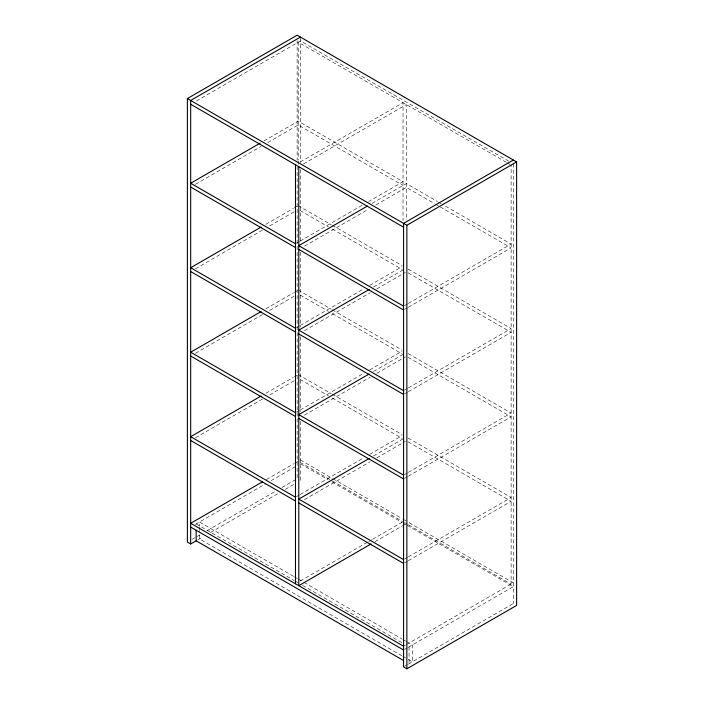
<?xml version="1.0" encoding="UTF-8"?>
<svg xmlns="http://www.w3.org/2000/svg" width="704" height="704" viewBox="0 0 704 704"><rect width="100%" height="100%" fill="white"/><g stroke="black" fill="none" stroke-linecap="round" stroke-linejoin="round"><path stroke-width="0.53" stroke-dasharray="3.52 2.64" d="M196.354 100.989L300.423 40.902L508.57 161.075M263.965 140.941L298.223 121.158L403.031 181.667L368.764 201.45M195.439 184.307L261.105 146.388M267.766 142.542L298.223 124.96L403.031 185.469M300.238 162.026L403.031 102.678L403.031 220.352M303.53 163.926L406.322 104.579L406.322 220.062M265.866 224.321L293.471 208.384M294.422 207.838L297.273 206.193M195.439 268.787L263.965 229.222M269.676 225.922L295.372 211.086M296.437 243.206L299.288 241.56M300.238 241.014L362.102 205.295M372.064 203.35L406.322 183.568L437.483 201.555M304.489 246.162L368.254 209.352M375.866 204.952L406.322 187.37L434.65 203.72M265.866 308.801L293.471 292.864M294.422 292.318L297.273 290.673M195.439 353.267L263.965 313.702M269.676 310.402L295.372 295.566M296.437 327.686L299.288 326.04M300.238 325.494L364.012 288.675M369.723 285.375L402.081 266.693M373.525 286.986L405.372 268.594M304.489 330.642L370.154 292.732M376.816 288.886L405.372 272.395M404.527 305.615L407.387 303.97M408.338 303.424L511.13 244.077L442.2 204.283M404.527 309.417L407.387 307.771M408.338 307.226L511.13 247.878L439.366 206.448M265.866 393.281L293.471 377.344M294.422 376.798L297.273 375.153M195.439 437.747L263.965 398.182M269.676 394.882L295.372 380.046M296.437 412.174L299.288 410.52M300.238 409.974L364.012 373.155M369.723 369.864L402.081 351.173M373.525 371.466L405.372 353.074M304.489 415.122L370.154 377.212M376.816 373.366L405.372 356.875M404.527 390.095L407.387 388.45M408.338 387.904L511.13 328.557L406.322 268.048M404.527 393.897L407.387 392.251M408.338 391.706L511.13 332.358L406.322 271.85M266.367 479.591L293.797 463.751M294.747 463.206L297.581 461.56M195.413 524.357L265.417 483.938M271.093 480.656L295.689 466.462M192.113 539.352L195.897 537.17M196.847 536.615L200.631 534.433M207.249 530.614L275.37 491.286M281.996 487.458L297.132 478.72L297.132 166.936M197.815 539.862L202.981 536.879M210.549 532.514L278.661 493.187M285.287 489.359L295.689 483.358M296.437 496.654L299.288 495M300.238 494.454L364.012 457.635M369.723 454.344L402.081 435.662M373.525 455.946L405.372 437.562M304.489 499.602L370.154 461.692M376.816 457.846L405.372 441.364M404.527 474.575L407.387 472.93M408.338 472.384L511.13 413.037L406.322 352.528M404.527 478.377L407.387 476.731M408.338 476.186L511.13 416.838L406.322 356.33M300.238 581.046L367.814 542.027M368.764 541.482L371.624 539.836M372.574 539.282L402.081 522.254M374.915 541.737L405.372 524.154M404.527 559.064L407.387 557.41M408.338 556.864L511.13 497.517L406.322 437.008M404.527 562.866L407.387 561.211M408.338 560.666L511.13 501.318L406.322 440.81M403.577 646.202L405.469 645.11M406.419 644.565L513.322 582.842L406.868 521.382M404.527 649.458L407.361 647.821M408.311 647.275L513.322 586.643L406.868 525.184M404.527 666.354L407.361 664.717M408.311 664.171L513.322 603.539L514.967 604.49M506.378 162.342L298.223 42.17L298.223 159.852M507.329 162.888L510.18 164.542M438.425 202.101L441.258 203.738M435.591 204.266L438.425 205.902M298.223 205.638L331.276 224.717M332.218 225.262L402.09 265.602M300.115 210.531L328.442 226.882M332.218 229.064L402.09 269.403M298.223 290.118L331.276 309.197M332.218 309.742L402.09 350.082M300.115 295.011L328.442 311.362M332.218 313.544L402.09 353.883M298.223 374.598L331.276 393.677M332.218 394.222L402.09 434.562M300.115 379.491L328.442 395.842M332.218 398.024L402.09 438.363M300.423 459.923L331.786 478.034M332.737 478.579L402.116 518.637M403.066 519.191L405.918 520.837M300.124 462.29L331.496 480.401M332.446 480.946L403.726 522.104M404.677 522.65L407.528 524.295M408.478 524.85L511.13 584.109L511.13 165.088M300.423 463.725L327.985 479.644M331.786 481.835L402.116 522.438M403.066 522.993L405.918 524.638M293.55 576.338L199.461 522.016L199.461 526.24M294.501 576.893L297.352 578.538M298.302 579.084L303.054 581.83M304.005 582.375L401.905 638.898M402.855 639.443L405.706 641.098M406.657 641.643L412.359 644.934L412.359 661.83L406.657 658.539M196.17 523.917L294.061 580.439M295.011 580.985L297.862 582.63M302.614 585.376L402.415 642.998M401.905 655.794L199.461 538.912L199.461 531.52M402.855 656.339L405.706 657.994M513.322 163.821L513.322 603.539M409.068 646.835L409.068 663.731M300.423 38.201L300.423 162.254M300.423 169.576L300.423 243.267M300.423 252.067L300.423 326.929M300.423 336.75L300.423 411.532M300.423 421.344L300.423 480.621M298.223 160.952L298.223 164.243M297.132 40.691L297.132 160.354M199.461 527.296L199.461 530.464"/><path stroke-width="1.06" d="M196.354 540.707L190.678 543.981L187.387 542.08L187.387 98.56L297.132 35.2L516.613 161.92L516.613 605.44L406.868 668.8L403.577 666.899L403.577 223.379L513.322 160.019M300.423 37.101L190.678 100.461L190.678 543.981M260.154 143.141L190.678 183.251L295.486 243.76M261.105 227.066L190.678 267.731L295.486 328.24M367.303 206.096L298.778 245.661L403.577 306.17M187.387 98.56L406.868 225.28L516.613 161.92M261.105 311.546L190.678 352.211L295.486 412.72M369.204 289.476L298.778 330.141L403.577 390.65M261.105 396.026L190.678 436.691L295.486 497.2M369.204 373.956L298.778 414.621L403.577 475.13M262.574 481.774L190.678 523.283L403.577 646.202M369.204 458.436L298.778 499.101L403.577 559.61M371.105 543.928L298.778 585.693L298.778 166.672M190.678 104.262L403.577 227.181M190.678 187.053L295.486 247.562M298.778 249.462L403.577 309.971M190.678 271.533L295.486 332.042M298.778 333.942L403.577 394.451M190.678 356.013L295.486 416.522M298.778 418.422L403.577 478.931M190.678 440.493L295.486 501.002M298.778 502.902L403.577 563.411M190.678 527.085L403.577 650.003M403.366 660.44L196.17 540.813L196.17 530.253M406.868 225.28L406.868 668.8M295.486 164.771L295.486 583.792"/></g></svg>
